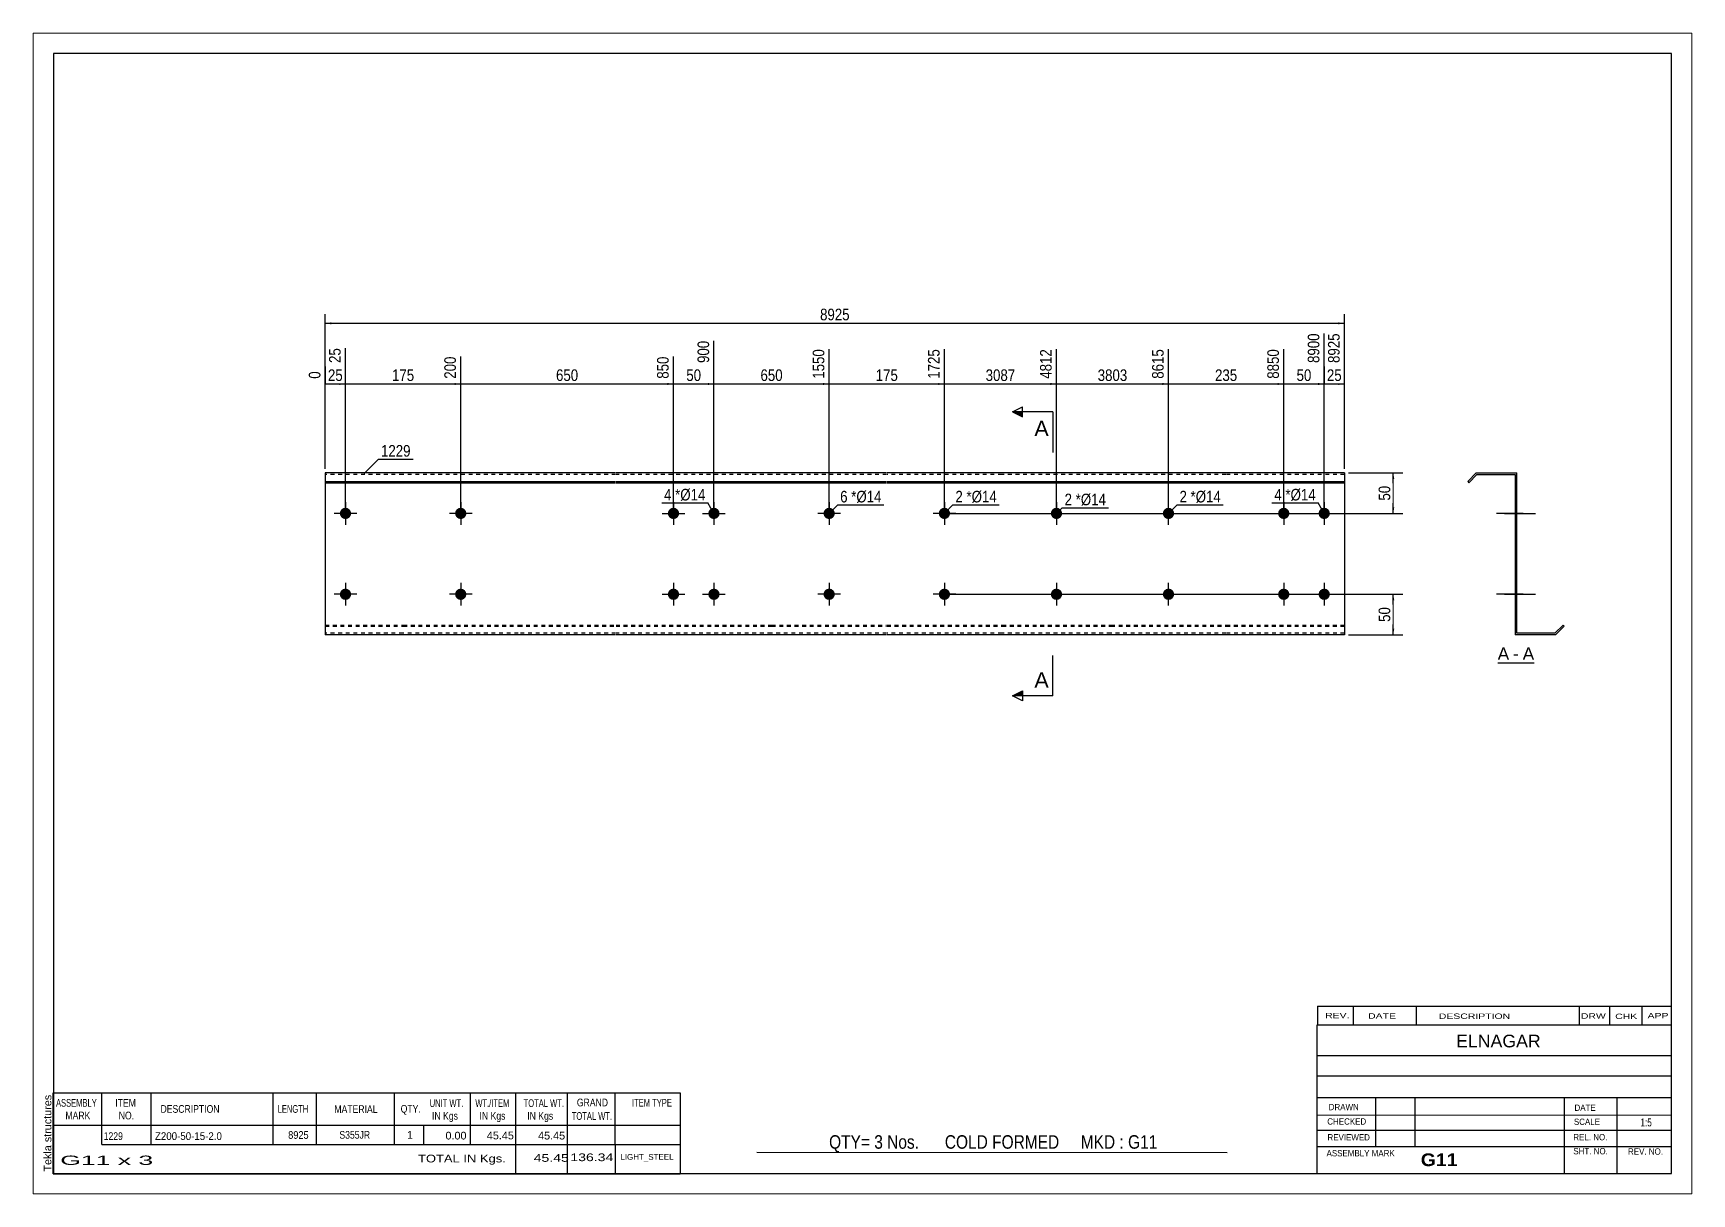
# Paper-space layout 'Layout1' of a CAD drawing. Header units: millimetres. Extents: x 0 to 410, y 0 to 287.
# The model-space entities are those that its viewports show. They can reach past a viewport. Long polylines and large blocks are cut down to what shows.
import ezdxf

# ---------------------------------------------------------------- set-up
doc = ezdxf.new("R2010")
doc.units = ezdxf.units.MM
doc.linetypes.add('DXK_LINE_DOT1', pattern=[1.8814, 0.9407, -0.9407])
doc.layers.add('Viewport layer', color=7, linetype='Continuous', plot=False)
doc.styles.add('Arial', font='ARIAL.TTF', dxfattribs={"height": 0.2})
doc.styles.add('Arial Bold', font='ARIALBD.TTF', dxfattribs={"height": 0.2})
doc.styles.add('Arial Narrow', font='ARIALN.TTF', dxfattribs={"height": 0.2})

# ---------------------------------------------------------------- blocks, each defined once
blk = doc.blocks.new('Unknown-629087804-1609')
at = {"color": 5, "linetype": 'Continuous'}
for p, q in [((332.8, 123.75), (-67.2, 123.75)), ((-67.2, 123.75), (-67.2, -153.25)), ((332.8, -153.25), (332.8, 123.75)), ((-67.2, -153.25), (332.8, -153.25))]:
    blk.add_line(p, q, dxfattribs=at)
at = {"color": 174, "linetype": 'Continuous', "style": 'Arial'}
blk.add_text('Tekla structures', height=1.9102, rotation=90, dxfattribs=at).set_placement((-67.7, -152.75))
blk = doc.blocks.new('Unknown-629087804-12 - 1231')
at = {"color": 7, "linetype": 'Continuous'}
blk.add_line((289.81, -26.95), (298.84, -26.95), dxfattribs=at)
at = {"color": 0, "linetype": 'Continuous'}
blk.add_wipeout([(292.65, -26.2), (292.65, -23), (289.81, -23), (289.81, -26.2)], dxfattribs=at)
blk.add_wipeout([(295.03, -26.2), (295.03, -23), (293.61, -23), (293.61, -26.2)], dxfattribs=at)
at = {"color": 96, "linetype": 'Continuous', "style": 'Arial'}
blk.add_text('A', height=3.06, dxfattribs=at).set_placement((289.81, -26.2))
at = {"color": 0, "linetype": 'Continuous'}
blk.add_wipeout([(298.84, -26.2), (298.84, -23), (295.99, -23), (295.99, -26.2)], dxfattribs=at)
at = {"color": 96, "linetype": 'Continuous', "style": 'Arial'}
for s, p in [('A', (295.99, -26.2)), ('-', (293.61, -26.2))]:
    blk.add_text(s, height=3.06, dxfattribs=at).set_placement(p)
blk = doc.blocks.new('Bolt-629087804-1223 - 1203')
at = {"linetype": 'Continuous'}
for points in [[(34.89, 10, -1), (32.09, 10, -1)], [(125.96, 10, -1), (123.16, 10, -1)]]:
    blk.add_hatch(color=3, dxfattribs=at).paths.add_polyline_path(points)
at = {"color": 3, "linetype": 'Continuous'}
for p, q in [((33.49, 12.8), (33.49, 7.2)), ((124.56, 12.8), (124.56, 7.2)), ((36.29, 10), (30.69, 10)), ((127.36, 10), (121.76, 10))]:
    blk.add_line(p, q, dxfattribs=at)
blk = doc.blocks.new('Part-629087804-1218 - 1203')
at = {"color": 2, "linetype": 'Continuous'}
for p, q in [((0, 20), (0, -20)), ((19.19, 20), (0, 20)), ((0, 17.88), (19.19, 17.88)), ((0, 17.6), (19.19, 17.6)), ((47.68, 20), (19.29, 20)), ((19.29, 17.88), (47.68, 17.88)), ((19.29, 17.6), (47.68, 17.6)), ((71.78, 20), (47.78, 20)), ((47.78, 17.88), (71.78, 17.88)), ((47.78, 17.6), (71.78, 17.6)), ((110.27, 20), (71.88, 20)), ((71.88, 17.88), (110.27, 17.88)), ((71.88, 17.6), (110.27, 17.6)), ((138.76, 20), (110.37, 20)), ((110.37, 17.88), (138.76, 17.88)), ((110.37, 17.6), (138.76, 17.6)), ((167.25, 20), (138.86, 20)), ((138.86, 17.88), (167.25, 17.88)), ((138.86, 17.6), (167.25, 17.6)), ((194.15, 20), (167.35, 20)), ((167.35, 17.88), (194.15, 17.88)), ((167.35, 17.6), (194.15, 17.6)), ((222.63, 20), (194.25, 20)), ((194.25, 17.88), (222.63, 17.88)), ((194.25, 17.6), (222.63, 17.6)), ((251.93, 20), (222.73, 20)), ((222.73, 17.88), (251.93, 17.88)), ((222.73, 17.6), (251.93, 17.6)), ((251.93, 20), (251.93, -20)), ((19.19, -20), (0, -20)), ((47.68, -20), (19.29, -20)), ((71.78, -20), (47.78, -20)), ((110.27, -20), (71.88, -20)), ((138.76, -20), (110.37, -20)), ((167.25, -20), (138.86, -20)), ((194.15, -20), (167.35, -20)), ((222.63, -20), (194.25, -20)), ((251.93, -20), (222.73, -20))]:
    blk.add_line(p, q, dxfattribs=at)
at = {"color": 7, "linetype": 'DXK_LINE_DOT1'}
for p, q in [((19.19, 19.6), (0, 19.6)), ((47.68, 19.6), (19.29, 19.6)), ((71.78, 19.6), (47.78, 19.6)), ((110.27, 19.6), (71.88, 19.6)), ((138.76, 19.6), (110.37, 19.6)), ((167.25, 19.6), (138.86, 19.6)), ((194.15, 19.6), (167.35, 19.6)), ((222.63, 19.6), (194.25, 19.6)), ((251.93, 19.6), (222.73, 19.6)), ((0, -17.6), (19.19, -17.6)), ((0, -17.88), (19.19, -17.88)), ((19.19, -19.6), (0, -19.6)), ((19.29, -17.6), (47.68, -17.6)), ((19.29, -17.88), (47.68, -17.88)), ((47.68, -19.6), (19.29, -19.6)), ((47.78, -17.6), (71.78, -17.6)), ((47.78, -17.88), (71.78, -17.88)), ((71.78, -19.6), (47.78, -19.6)), ((71.88, -17.6), (110.27, -17.6)), ((71.88, -17.88), (110.27, -17.88)), ((110.27, -19.6), (71.88, -19.6)), ((110.37, -17.6), (138.76, -17.6)), ((110.37, -17.88), (138.76, -17.88)), ((138.76, -19.6), (110.37, -19.6)), ((138.86, -17.6), (167.25, -17.6)), ((138.86, -17.88), (167.25, -17.88)), ((167.25, -19.6), (138.86, -19.6)), ((167.35, -17.6), (194.15, -17.6)), ((167.35, -17.88), (194.15, -17.88)), ((194.15, -19.6), (167.35, -19.6)), ((194.25, -17.6), (222.63, -17.6)), ((194.25, -17.88), (222.63, -17.88)), ((222.63, -19.6), (194.25, -19.6)), ((222.73, -17.6), (251.93, -17.6)), ((222.73, -17.88), (251.93, -17.88)), ((251.93, -19.6), (222.73, -19.6))]:
    blk.add_line(p, q, dxfattribs=at)
blk = doc.blocks.new('Bolt-629087804-1219 - 1203')
at = {"linetype": 'Continuous'}
for points in [[(6.4, 10, -1), (3.6, 10, -1)], [(6.4, -10, -1), (3.6, -10, -1)]]:
    blk.add_hatch(color=3, dxfattribs=at).paths.add_polyline_path(points)
at = {"color": 3, "linetype": 'Continuous'}
for p, q in [((5, 12.8), (5, 7.2)), ((7.8, 10), (2.2, 10)), ((5, -7.2), (5, -12.8)), ((7.8, -10), (2.2, -10))]:
    blk.add_line(p, q, dxfattribs=at)
blk = doc.blocks.new('Bolt-629087804-1220 - 1203')
at = {"linetype": 'Continuous'}
for points in [[(154.45, 10, -1), (151.65, 10, -1)], [(154.45, -10, -1), (151.65, -10, -1)]]:
    blk.add_hatch(color=3, dxfattribs=at).paths.add_polyline_path(points)
at = {"color": 3, "linetype": 'Continuous'}
for p, q in [((153.05, 12.8), (153.05, 7.2)), ((155.85, 10), (150.25, 10)), ((153.05, -7.2), (153.05, -12.8)), ((155.85, -10), (150.25, -10))]:
    blk.add_line(p, q, dxfattribs=at)
blk = doc.blocks.new('Bolt-629087804-1221 - 1203')
at = {"linetype": 'Continuous'}
for points in [[(87.48, 10, -1), (84.68, 10, -1)], [(97.48, 10, -1), (94.68, 10, -1)], [(87.48, -10, -1), (84.68, -10, -1)], [(97.48, -10, -1), (94.68, -10, -1)]]:
    blk.add_hatch(color=3, dxfattribs=at).paths.add_polyline_path(points)
at = {"color": 3, "linetype": 'Continuous'}
for p, q in [((86.08, 12.8), (86.08, 7.2)), ((96.08, 12.8), (96.08, 7.2)), ((83.28, 10), (88.88, 10)), ((93.28, 10), (98.88, 10)), ((86.08, -7.2), (86.08, -12.8)), ((96.08, -7.2), (96.08, -12.8)), ((83.28, -10), (88.88, -10)), ((93.28, -10), (98.88, -10))]:
    blk.add_line(p, q, dxfattribs=at)
blk = doc.blocks.new('Bolt-629087804-1222 - 1203')
at = {"linetype": 'Continuous'}
for points in [[(34.89, -10, -1), (32.09, -10, -1)], [(125.96, -10, -1), (123.16, -10, -1)]]:
    blk.add_hatch(color=3, dxfattribs=at).paths.add_polyline_path(points)
at = {"color": 3, "linetype": 'Continuous'}
for p, q in [((33.49, -7.2), (33.49, -12.8)), ((124.56, -7.2), (124.56, -12.8)), ((36.29, -10), (30.69, -10)), ((127.36, -10), (121.76, -10))]:
    blk.add_line(p, q, dxfattribs=at)
blk = doc.blocks.new('Bolt-629087804-1224 - 1203')
at = {"linetype": 'Continuous'}
for points in [[(182.15, 10, -1), (179.35, 10, -1)], [(182.15, -10, -1), (179.35, -10, -1)]]:
    blk.add_hatch(color=3, dxfattribs=at).paths.add_polyline_path(points)
at = {"color": 3, "linetype": 'Continuous'}
for p, q in [((180.75, 12.8), (180.75, 7.2)), ((177.95, 10), (183.55, 10)), ((180.75, -7.2), (180.75, -12.8)), ((177.95, -10), (183.55, -10))]:
    blk.add_line(p, q, dxfattribs=at)
blk = doc.blocks.new('Bolt-629087804-1225 - 1203')
at = {"linetype": 'Continuous'}
for points in [[(238.33, 10, -1), (235.53, 10, -1)], [(248.33, 10, -1), (245.53, 10, -1)], [(238.33, -10, -1), (235.53, -10, -1)], [(248.33, -10, -1), (245.53, -10, -1)]]:
    blk.add_hatch(color=3, dxfattribs=at).paths.add_polyline_path(points)
at = {"color": 3, "linetype": 'Continuous'}
for p, q in [((236.93, 12.8), (236.93, 7.2)), ((246.93, 12.8), (246.93, 7.2)), ((234.13, 10), (239.73, 10)), ((244.13, 10), (249.73, 10)), ((236.93, -7.2), (236.93, -12.8)), ((246.93, -7.2), (246.93, -12.8)), ((234.13, -10), (239.73, -10)), ((244.13, -10), (249.73, -10))]:
    blk.add_line(p, q, dxfattribs=at)
blk = doc.blocks.new('Bolt-629087804-1226 - 1203')
at = {"linetype": 'Continuous'}
for points in [[(207.04, 10, -1), (209.84, 10, -1)], [(207.04, -10, -1), (209.84, -10, -1)]]:
    blk.add_hatch(color=3, dxfattribs=at).paths.add_polyline_path(points)
at = {"color": 3, "linetype": 'Continuous'}
for p, q in [((208.44, 7.2), (208.44, 12.8)), ((205.64, 10), (211.24, 10)), ((208.44, -12.8), (208.44, -7.2)), ((205.64, -10), (211.24, -10))]:
    blk.add_line(p, q, dxfattribs=at)
blk = doc.blocks.new('Part-629087804-1233 - 1231')
at = {"color": 2, "linetype": 'Continuous'}
for p, q in [((284.52, 20), (282.4, 17.88)), ((282.4, 17.88), (282.68, 17.6)), ((282.68, 17.6), (284.69, 19.6)), ((284.52, 20), (294.52, 20)), ((284.69, 19.6), (294.12, 19.6)), ((294.12, 19.6), (294.12, -20)), ((294.52, -19.6), (294.52, 20)), ((304.12, -20), (294.12, -20)), ((303.96, -19.6), (294.52, -19.6)), ((305.96, -17.6), (303.96, -19.6)), ((304.12, -20), (306.24, -17.88)), ((306.24, -17.88), (305.96, -17.6))]:
    blk.add_line(p, q, dxfattribs=at)
blk = doc.blocks.new('Bolt-629087804-1234 - 1231')
at = {"linetype": 'Continuous'}
for points in [[(294.52, 8.6), (294.52, 11.4), (294.12, 11.4), (294.12, 8.6)], [(294.52, -11.4), (294.52, -8.6), (294.12, -8.6), (294.12, -11.4)]]:
    blk.add_hatch(color=3, dxfattribs=at).paths.add_polyline_path(points)
at = {"color": 3, "linetype": 'Continuous'}
for p, q in [((296.12, 10), (289.52, 10)), ((294.52, 11.4), (294.12, 11.4)), ((294.52, 8.6), (294.12, 8.6)), ((296.12, -10), (289.52, -10)), ((294.52, -8.6), (294.12, -8.6)), ((294.52, -11.4), (294.12, -11.4))]:
    blk.add_line(p, q, dxfattribs=at)
blk = doc.blocks.new('Bolt-629087804-1235 - 1231')
at = {"linetype": 'Continuous'}
for points in [[(294.52, 8.6), (294.52, 11.4), (294.12, 11.4), (294.12, 8.6)], [(294.52, -11.4), (294.52, -8.6), (294.12, -8.6), (294.12, -11.4)]]:
    blk.add_hatch(color=3, dxfattribs=at).paths.add_polyline_path(points)
at = {"color": 3, "linetype": 'Continuous'}
for p, q in [((296.12, 10), (289.52, 10)), ((294.52, 11.4), (294.12, 11.4)), ((294.52, 8.6), (294.12, 8.6)), ((296.12, -10), (289.52, -10)), ((294.52, -8.6), (294.12, -8.6)), ((294.52, -11.4), (294.12, -11.4))]:
    blk.add_line(p, q, dxfattribs=at)
blk = doc.blocks.new('Bolt-629087804-1236 - 1231')
at = {"linetype": 'Continuous'}
for points in [[(294.52, 8.6), (294.52, 11.4), (294.12, 11.4), (294.12, 8.6)], [(294.52, 8.6), (294.52, 11.4), (294.12, 11.4), (294.12, 8.6)], [(294.52, -11.4), (294.52, -8.6), (294.12, -8.6), (294.12, -11.4)], [(294.52, -11.4), (294.52, -8.6), (294.12, -8.6), (294.12, -11.4)]]:
    blk.add_hatch(color=3, dxfattribs=at).paths.add_polyline_path(points)
at = {"color": 3, "linetype": 'Continuous'}
for p, q in [((291.52, 10), (299.12, 10)), ((291.52, 10), (299.12, 10)), ((294.12, 11.4), (294.52, 11.4)), ((294.12, 11.4), (294.52, 11.4)), ((294.12, 8.6), (294.52, 8.6)), ((294.12, 8.6), (294.52, 8.6)), ((291.52, -10), (299.12, -10)), ((291.52, -10), (299.12, -10)), ((294.12, -8.6), (294.52, -8.6)), ((294.12, -8.6), (294.52, -8.6)), ((294.12, -11.4), (294.52, -11.4)), ((294.12, -11.4), (294.52, -11.4))]:
    blk.add_line(p, q, dxfattribs=at)
blk = doc.blocks.new('Bolt-629087804-1237 - 1231')
at = {"linetype": 'Continuous'}
blk.add_hatch(color=3, dxfattribs=at).paths.add_polyline_path([(294.52, -11.4), (294.52, -8.6), (294.12, -8.6), (294.12, -11.4)])
blk.add_hatch(color=3, dxfattribs=at).paths.add_polyline_path([(294.52, -11.4), (294.52, -8.6), (294.12, -8.6), (294.12, -11.4)])
at = {"color": 3, "linetype": 'Continuous'}
for p, q in [((296.12, -10), (289.52, -10)), ((296.12, -10), (289.52, -10)), ((294.52, -8.6), (294.12, -8.6)), ((294.52, -8.6), (294.12, -8.6)), ((294.52, -11.4), (294.12, -11.4)), ((294.52, -11.4), (294.12, -11.4))]:
    blk.add_line(p, q, dxfattribs=at)
blk = doc.blocks.new('Bolt-629087804-1238 - 1231')
at = {"linetype": 'Continuous'}
blk.add_hatch(color=3, dxfattribs=at).paths.add_polyline_path([(294.52, 8.6), (294.52, 11.4), (294.12, 11.4), (294.12, 8.6)])
blk.add_hatch(color=3, dxfattribs=at).paths.add_polyline_path([(294.52, 8.6), (294.52, 11.4), (294.12, 11.4), (294.12, 8.6)])
at = {"color": 3, "linetype": 'Continuous'}
for p, q in [((296.12, 10), (289.52, 10)), ((296.12, 10), (289.52, 10)), ((294.52, 11.4), (294.12, 11.4)), ((294.52, 11.4), (294.12, 11.4)), ((294.52, 8.6), (294.12, 8.6)), ((294.52, 8.6), (294.12, 8.6))]:
    blk.add_line(p, q, dxfattribs=at)
blk = doc.blocks.new('Bolt-629087804-1239 - 1231')
at = {"linetype": 'Continuous'}
for points in [[(294.52, 8.6), (294.52, 11.4), (294.12, 11.4), (294.12, 8.6)], [(294.52, -11.4), (294.52, -8.6), (294.12, -8.6), (294.12, -11.4)]]:
    blk.add_hatch(color=3, dxfattribs=at).paths.add_polyline_path(points)
at = {"color": 3, "linetype": 'Continuous'}
for p, q in [((294.12, 11.4), (294.52, 11.4)), ((294.12, 10), (298.52, 10)), ((294.12, 8.6), (294.52, 8.6)), ((294.12, -8.6), (294.52, -8.6)), ((294.12, -10), (298.52, -10)), ((294.12, -11.4), (294.52, -11.4))]:
    blk.add_line(p, q, dxfattribs=at)
blk = doc.blocks.new('Bolt-629087804-1240 - 1231')
at = {"linetype": 'Continuous'}
for points in [[(294.52, 8.6), (294.52, 11.4), (294.12, 11.4), (294.12, 8.6)], [(294.52, 8.6), (294.52, 11.4), (294.12, 11.4), (294.12, 8.6)], [(294.52, -11.4), (294.52, -8.6), (294.12, -8.6), (294.12, -11.4)], [(294.52, -11.4), (294.52, -8.6), (294.12, -8.6), (294.12, -11.4)]]:
    blk.add_hatch(color=3, dxfattribs=at).paths.add_polyline_path(points)
at = {"color": 3, "linetype": 'Continuous'}
for p, q in [((291.52, 10), (299.12, 10)), ((291.52, 10), (299.12, 10)), ((294.12, 11.4), (294.52, 11.4)), ((294.12, 11.4), (294.52, 11.4)), ((294.12, 8.6), (294.52, 8.6)), ((294.12, 8.6), (294.52, 8.6)), ((291.52, -10), (299.12, -10)), ((291.52, -10), (299.12, -10)), ((294.12, -8.6), (294.52, -8.6)), ((294.12, -8.6), (294.52, -8.6)), ((294.12, -11.4), (294.52, -11.4)), ((294.12, -11.4), (294.52, -11.4))]:
    blk.add_line(p, q, dxfattribs=at)
blk = doc.blocks.new('Bolt-629087804-1241 - 1231')
at = {"linetype": 'Continuous'}
for points in [[(294.12, 11.4), (294.12, 8.6), (294.52, 8.6), (294.52, 11.4)], [(294.12, -8.6), (294.12, -11.4), (294.52, -11.4), (294.52, -8.6)]]:
    blk.add_hatch(color=3, dxfattribs=at).paths.add_polyline_path(points)
at = {"color": 3, "linetype": 'Continuous'}
for p, q in [((296.12, 10), (289.52, 10)), ((294.52, 11.4), (294.12, 11.4)), ((294.52, 8.6), (294.12, 8.6)), ((296.12, -10), (289.52, -10)), ((294.52, -8.6), (294.12, -8.6)), ((294.52, -11.4), (294.12, -11.4))]:
    blk.add_line(p, q, dxfattribs=at)
blk = doc.blocks.new('StraightDimension-629087804-1303 - 1203')
at = {"linetype": 'Continuous'}
for points in [[(263.75, 18.5), (264, 20), (264.25, 18.5)], [(264.25, 11.5), (264, 10), (263.75, 11.5)]]:
    blk.add_hatch(color=7, dxfattribs=at).paths.add_polyline_path(points)
at = {"color": 7, "linetype": 'Continuous'}
for p, q in [((252.93, 20), (266.4, 20)), ((264, 10), (264, 20)), ((154.05, 10), (266.4, 10))]:
    blk.add_line(p, q, dxfattribs=at)
at = {"color": 0}
blk.add_wipeout([(263.85, 17.43), (259.65, 17.43), (259.65, 12.57), (263.85, 12.57)], dxfattribs=at)
at = {"color": 3, "style": 'Arial Narrow'}
blk.add_text('50', height=2.863, rotation=90.0002, dxfattribs=at).set_placement((263.25, 13.17))
blk = doc.blocks.new('StraightDimension-629087804-1259 - 1203')
at = {"linetype": 'Continuous'}
blk.add_hatch(color=7, dxfattribs=at).paths.add_polyline_path([(151.55, 42.25), (153.05, 42), (151.55, 41.75)])
at = {"color": 7, "linetype": 'Continuous'}
for p, q in [((124.56, 11), (124.56, 50.61)), ((153.05, 11), (153.05, 50.61)), ((124.56, 42), (153.05, 42))]:
    blk.add_line(p, q, dxfattribs=at)
at = {"color": 0, "linetype": 'Continuous'}
blk.add_wipeout([(152.45, 51.21), (148.25, 51.21), (148.25, 42.7), (152.45, 42.7)], dxfattribs=at)
at = {"color": 0}
blk.add_wipeout([(142.15, 42.15), (142.15, 46.35), (135.47, 46.35), (135.47, 42.15)], dxfattribs=at)
at = {"color": 3, "linetype": 'Continuous', "style": 'Arial Narrow'}
blk.add_text('1725', height=2.863, rotation=90.0002, dxfattribs=at).set_placement((151.85, 43.3))
at = {"color": 3, "style": 'Arial Narrow'}
blk.add_text('175', height=2.863, dxfattribs=at).set_placement((136.07, 42.75))
blk = doc.blocks.new('StraightDimension-629087804-1264 - 1203')
at = {"linetype": 'Continuous'}
blk.add_hatch(color=7, dxfattribs=at).paths.add_polyline_path([(3.5, 42.25), (5, 42), (3.5, 41.75)])
at = {"color": 7, "linetype": 'Continuous'}
for p, q in [((5, 11), (5, 50.86)), ((0, 21), (0, 45.13)), ((0, 42), (5, 42))]:
    blk.add_line(p, q, dxfattribs=at)
at = {"color": 0}
blk.add_wipeout([(4.93, 42.15), (4.93, 46.35), (0.07, 46.35), (0.07, 42.15)], dxfattribs=at)
at = {"color": 0, "linetype": 'Continuous'}
blk.add_wipeout([(4.4, 51.46), (0.2, 51.46), (0.2, 46.6), (4.4, 46.6)], dxfattribs=at)
blk.add_wipeout([(-0.6, 45.73), (-4.8, 45.73), (-4.8, 42.7), (-0.6, 42.7)], dxfattribs=at)
at = {"color": 3, "linetype": 'Continuous', "style": 'Arial Narrow'}
for s, height, p in [('25', 2.863, (3.8, 47.2)), ('0', 2.86, (-1.2, 43.3))]:
    blk.add_text(s, height=height, rotation=90.0002, dxfattribs=at).set_placement(p)
at = {"color": 3, "style": 'Arial Narrow'}
blk.add_text('25', height=2.863, dxfattribs=at).set_placement((0.67, 42.75))
blk = doc.blocks.new('StraightDimension-629087804-1254 - 1203')
at = {"linetype": 'Continuous'}
blk.add_hatch(color=7, dxfattribs=at).paths.add_polyline_path([(250.43, 42.25), (251.93, 42), (250.43, 41.75)])
at = {"color": 7, "linetype": 'Continuous'}
for p, q in [((246.93, 11), (246.93, 54.51)), ((251.93, 21), (251.93, 54.51)), ((246.93, 42), (251.93, 42))]:
    blk.add_line(p, q, dxfattribs=at)
at = {"color": 0}
blk.add_wipeout([(251.86, 42.15), (251.86, 46.35), (247, 46.35), (247, 42.15)], dxfattribs=at)
at = {"color": 0, "linetype": 'Continuous'}
blk.add_wipeout([(251.33, 55.11), (247.13, 55.11), (247.13, 46.6), (251.33, 46.6)], dxfattribs=at)
at = {"color": 3, "linetype": 'Continuous', "style": 'Arial Narrow'}
blk.add_text('8925', height=2.863, rotation=90.0002, dxfattribs=at).set_placement((250.73, 47.2))
at = {"color": 3, "style": 'Arial Narrow'}
blk.add_text('25', height=2.863, dxfattribs=at).set_placement((247.6, 42.75))
blk = doc.blocks.new('StraightDimension-629087804-1255 - 1203')
at = {"linetype": 'Continuous'}
blk.add_hatch(color=7, dxfattribs=at).paths.add_polyline_path([(245.43, 42.25), (246.93, 42), (245.43, 41.75)])
at = {"color": 7, "linetype": 'Continuous'}
for p, q in [((246.93, 11), (246.93, 54.51)), ((236.93, 11), (236.93, 50.61)), ((236.93, 42), (246.93, 42))]:
    blk.add_line(p, q, dxfattribs=at)
at = {"color": 0}
blk.add_wipeout([(244.36, 42.15), (244.36, 46.35), (239.5, 46.35), (239.5, 42.15)], dxfattribs=at)
at = {"color": 0, "linetype": 'Continuous'}
blk.add_wipeout([(246.33, 55.11), (242.13, 55.11), (242.13, 46.6), (246.33, 46.6)], dxfattribs=at)
at = {"color": 3, "linetype": 'Continuous', "style": 'Arial Narrow'}
blk.add_text('8900', height=2.863, rotation=90.0002, dxfattribs=at).set_placement((245.73, 47.2))
at = {"color": 3, "style": 'Arial Narrow'}
blk.add_text('50', height=2.863, dxfattribs=at).set_placement((240.1, 42.75))
blk = doc.blocks.new('StraightDimension-629087804-1256 - 1203')
at = {"linetype": 'Continuous'}
blk.add_hatch(color=7, dxfattribs=at).paths.add_polyline_path([(235.43, 42.25), (236.93, 42), (235.43, 41.75)])
at = {"color": 7, "linetype": 'Continuous'}
for p, q in [((208.44, 11), (208.44, 50.61)), ((236.93, 11), (236.93, 50.61)), ((208.44, 42), (236.93, 42))]:
    blk.add_line(p, q, dxfattribs=at)
at = {"color": 0, "linetype": 'Continuous'}
blk.add_wipeout([(236.33, 51.21), (232.13, 51.21), (232.13, 42.7), (236.33, 42.7)], dxfattribs=at)
at = {"color": 0}
blk.add_wipeout([(226.03, 42.15), (226.03, 46.35), (219.34, 46.35), (219.34, 42.15)], dxfattribs=at)
at = {"color": 3, "linetype": 'Continuous', "style": 'Arial Narrow'}
blk.add_text('8850', height=2.863, rotation=90.0002, dxfattribs=at).set_placement((235.73, 43.3))
at = {"color": 3, "style": 'Arial Narrow'}
blk.add_text('235', height=2.863, dxfattribs=at).set_placement((219.94, 42.75))
blk = doc.blocks.new('StraightDimension-629087804-1257 - 1203')
at = {"linetype": 'Continuous'}
blk.add_hatch(color=7, dxfattribs=at).paths.add_polyline_path([(206.94, 42.25), (208.44, 42), (206.94, 41.75)])
at = {"color": 7, "linetype": 'Continuous'}
for p, q in [((180.75, 11), (180.75, 50.61)), ((208.44, 11), (208.44, 50.61)), ((180.75, 42), (208.44, 42))]:
    blk.add_line(p, q, dxfattribs=at)
at = {"color": 0, "linetype": 'Continuous'}
blk.add_wipeout([(207.84, 51.21), (203.64, 51.21), (203.64, 42.7), (207.84, 42.7)], dxfattribs=at)
at = {"color": 0}
blk.add_wipeout([(198.85, 42.15), (198.85, 46.35), (190.34, 46.35), (190.34, 42.15)], dxfattribs=at)
at = {"color": 3, "linetype": 'Continuous', "style": 'Arial Narrow'}
blk.add_text('8615', height=2.863, rotation=90.0002, dxfattribs=at).set_placement((207.24, 43.3))
at = {"color": 3, "style": 'Arial Narrow'}
blk.add_text('3803', height=2.863, dxfattribs=at).set_placement((190.94, 42.75))
blk = doc.blocks.new('StraightDimension-629087804-1258 - 1203')
at = {"linetype": 'Continuous'}
blk.add_hatch(color=7, dxfattribs=at).paths.add_polyline_path([(179.25, 42.25), (180.75, 42), (179.25, 41.75)])
at = {"color": 7, "linetype": 'Continuous'}
for p, q in [((153.05, 11), (153.05, 50.61)), ((180.75, 11), (180.75, 50.61)), ((153.05, 42), (180.75, 42))]:
    blk.add_line(p, q, dxfattribs=at)
at = {"color": 0, "linetype": 'Continuous'}
blk.add_wipeout([(180.15, 51.21), (175.95, 51.21), (175.95, 42.7), (180.15, 42.7)], dxfattribs=at)
at = {"color": 0}
blk.add_wipeout([(171.15, 42.15), (171.15, 46.35), (162.64, 46.35), (162.64, 42.15)], dxfattribs=at)
at = {"color": 3, "linetype": 'Continuous', "style": 'Arial Narrow'}
blk.add_text('4812', height=2.863, rotation=90.0002, dxfattribs=at).set_placement((179.55, 43.3))
at = {"color": 3, "style": 'Arial Narrow'}
blk.add_text('3087', height=2.863, dxfattribs=at).set_placement((163.24, 42.75))
blk = doc.blocks.new('StraightDimension-629087804-1260 - 1203')
at = {"linetype": 'Continuous'}
blk.add_hatch(color=7, dxfattribs=at).paths.add_polyline_path([(123.06, 42.25), (124.56, 42), (123.06, 41.75)])
at = {"color": 7, "linetype": 'Continuous'}
for p, q in [((96.08, 11), (96.08, 52.68)), ((124.56, 11), (124.56, 50.61)), ((96.08, 42), (124.56, 42))]:
    blk.add_line(p, q, dxfattribs=at)
at = {"color": 0, "linetype": 'Continuous'}
blk.add_wipeout([(123.96, 51.21), (119.76, 51.21), (119.76, 42.7), (123.96, 42.7)], dxfattribs=at)
at = {"color": 0}
blk.add_wipeout([(113.66, 42.15), (113.66, 46.35), (106.98, 46.35), (106.98, 42.15)], dxfattribs=at)
at = {"color": 3, "linetype": 'Continuous', "style": 'Arial Narrow'}
blk.add_text('1550', height=2.863, rotation=90.0002, dxfattribs=at).set_placement((123.36, 43.3))
at = {"color": 3, "style": 'Arial Narrow'}
blk.add_text('650', height=2.863, dxfattribs=at).set_placement((107.58, 42.75))
blk = doc.blocks.new('StraightDimension-629087804-1261 - 1203')
at = {"linetype": 'Continuous'}
blk.add_hatch(color=7, dxfattribs=at).paths.add_polyline_path([(94.58, 42.25), (96.08, 42), (94.58, 41.75)])
at = {"color": 7, "linetype": 'Continuous'}
for p, q in [((96.08, 11), (96.08, 52.68)), ((86.08, 11), (86.08, 48.78)), ((86.08, 42), (96.08, 42))]:
    blk.add_line(p, q, dxfattribs=at)
at = {"color": 0}
blk.add_wipeout([(93.5, 42.15), (93.5, 46.35), (88.65, 46.35), (88.65, 42.15)], dxfattribs=at)
at = {"color": 0, "linetype": 'Continuous'}
blk.add_wipeout([(95.48, 53.28), (91.28, 53.28), (91.28, 46.6), (95.48, 46.6)], dxfattribs=at)
at = {"color": 3, "linetype": 'Continuous', "style": 'Arial Narrow'}
blk.add_text('900', height=2.863, rotation=90.0002, dxfattribs=at).set_placement((94.88, 47.2))
at = {"color": 3, "style": 'Arial Narrow'}
blk.add_text('50', height=2.863, dxfattribs=at).set_placement((89.25, 42.75))
blk = doc.blocks.new('StraightDimension-629087804-1262 - 1203')
at = {"linetype": 'Continuous'}
blk.add_hatch(color=7, dxfattribs=at).paths.add_polyline_path([(84.58, 42.25), (86.08, 42), (84.58, 41.75)])
at = {"color": 7, "linetype": 'Continuous'}
for p, q in [((33.49, 11), (33.49, 48.78)), ((86.08, 11), (86.08, 48.78)), ((33.49, 42), (86.08, 42))]:
    blk.add_line(p, q, dxfattribs=at)
at = {"color": 0, "linetype": 'Continuous'}
blk.add_wipeout([(85.48, 49.38), (81.28, 49.38), (81.28, 42.7), (85.48, 42.7)], dxfattribs=at)
at = {"color": 0}
blk.add_wipeout([(63.12, 42.15), (63.12, 46.35), (56.44, 46.35), (56.44, 42.15)], dxfattribs=at)
at = {"color": 3, "style": 'Arial Narrow'}
blk.add_text('650', height=2.863, dxfattribs=at).set_placement((57.04, 42.75))
at = {"color": 3, "linetype": 'Continuous', "style": 'Arial Narrow'}
blk.add_text('850', height=2.863, rotation=90.0002, dxfattribs=at).set_placement((84.88, 43.3))
blk = doc.blocks.new('StraightDimension-629087804-1312 - 1203')
at = {"linetype": 'Continuous'}
for points in [[(263.75, -11.5), (264, -10), (264.25, -11.5)], [(264.25, -18.5), (264, -20), (263.75, -18.5)]]:
    blk.add_hatch(color=7, dxfattribs=at).paths.add_polyline_path(points)
at = {"color": 7, "linetype": 'Continuous'}
for p, q in [((154.05, -10), (266.4, -10)), ((264, -20), (264, -10)), ((252.93, -20), (266.4, -20))]:
    blk.add_line(p, q, dxfattribs=at)
at = {"color": 0}
blk.add_wipeout([(263.85, -12.57), (259.65, -12.57), (259.65, -17.43), (263.85, -17.43)], dxfattribs=at)
at = {"color": 3, "style": 'Arial Narrow'}
blk.add_text('50', height=2.863, rotation=90.0002, dxfattribs=at).set_placement((263.25, -16.83))
blk = doc.blocks.new('StraightDimension-629087804-1263 - 1203')
at = {"linetype": 'Continuous'}
blk.add_hatch(color=7, dxfattribs=at).paths.add_polyline_path([(31.99, 42.25), (33.49, 42), (31.99, 41.75)])
at = {"color": 7, "linetype": 'Continuous'}
for p, q in [((5, 11), (5, 50.86)), ((33.49, 11), (33.49, 48.78)), ((5, 42), (33.49, 42))]:
    blk.add_line(p, q, dxfattribs=at)
at = {"color": 0, "linetype": 'Continuous'}
blk.add_wipeout([(32.89, 49.38), (28.69, 49.38), (28.69, 42.7), (32.89, 42.7)], dxfattribs=at)
at = {"color": 0}
blk.add_wipeout([(22.59, 42.15), (22.59, 46.35), (15.9, 46.35), (15.9, 42.15)], dxfattribs=at)
at = {"color": 3, "style": 'Arial Narrow'}
blk.add_text('175', height=2.863, dxfattribs=at).set_placement((16.5, 42.75))
at = {"color": 3, "linetype": 'Continuous', "style": 'Arial Narrow'}
blk.add_text('200', height=2.863, rotation=90.0002, dxfattribs=at).set_placement((32.29, 43.3))
blk = doc.blocks.new('StraightDimension-629087804-1321 - 1203')
at = {"linetype": 'Continuous'}
for points in [[(1.5, 56.75), (0, 57), (1.5, 57.25)], [(250.43, 57.25), (251.93, 57), (250.43, 56.75)]]:
    blk.add_hatch(color=7, dxfattribs=at).paths.add_polyline_path(points)
at = {"color": 7, "linetype": 'Continuous'}
for p, q in [((0, 21), (0, 59.25)), ((251.93, 21), (251.93, 59.25)), ((0, 57), (251.93, 57))]:
    blk.add_line(p, q, dxfattribs=at)
at = {"color": 0}
blk.add_wipeout([(130.22, 57.15), (130.22, 61.35), (121.71, 61.35), (121.71, 57.15)], dxfattribs=at)
at = {"color": 3, "style": 'Arial Narrow'}
blk.add_text('8925', height=2.863, dxfattribs=at).set_placement((122.31, 57.75))
blk = doc.blocks.new('CBS_BOM-629087804-1635')
at = {"color": 7, "linetype": 'Continuous'}
for p, q in [((-67.23, -141.28), (-67.23, -133.28)), ((-67.23, -133.28), (87.69, -133.28)), ((-55.23, -141.28), (-55.23, -133.28)), ((-43.04, -141.28), (-43.04, -133.28)), ((-12.88, -141.28), (-12.88, -133.28)), ((-2.2, -141.28), (-2.2, -133.28)), ((17.12, -141.28), (17.12, -133.28)), ((35.92, -141.28), (35.92, -133.28)), ((47.13, -141.28), (47.13, -133.28)), ((59.92, -141.28), (59.92, -133.28)), ((71.67, -141.28), (71.67, -133.28)), ((87.69, -133.29), (87.69, -141.27)), ((-67.23, -141.28), (87.69, -141.28)), ((-67.23, -146.08), (-67.23, -141.28)), ((-55.23, -146.08), (-55.23, -141.28)), ((-43.04, -146.08), (-43.04, -141.28)), ((-12.88, -146.08), (-12.88, -141.28)), ((-2.2, -146.08), (-2.2, -141.28)), ((17.12, -146.08), (17.12, -141.28)), ((24.38, -146.08), (24.38, -141.28)), ((35.92, -146.08), (35.92, -141.28)), ((47.13, -146.08), (47.13, -141.28)), ((59.92, -146.08), (59.92, -141.28)), ((71.69, -146.08), (71.69, -141.28)), ((87.69, -141.28), (87.69, -146.08)), ((-67.23, -153.28), (-67.23, -146.1)), ((-55.23, -146.08), (87.69, -146.08)), ((47.13, -153.28), (47.13, -146.1)), ((59.92, -153.28), (59.92, -146.1)), ((71.73, -153.28), (71.73, -146.1)), ((87.69, -146.08), (87.69, -153.28)), ((-67.23, -153.28), (87.69, -153.28))]:
    blk.add_line(p, q, dxfattribs=at)
at = {"color": 3, "linetype": 'Continuous', "style": 'Arial'}
for s, height, width, p in [('ASSEMBLY', 1.91, 0.7, (-66.55, -136.71)), ('ITEM', 1.91, 0.8, (-51.9, -136.71)), ('UNIT WT.', 1.91, 0.7, (25.81, -136.78)), ('WT./ITEM', 1.91, 0.7, (37.1, -136.78)), ('TOTAL WT.', 1.91, 0.7, (49.04, -136.78)), ('GRAND', 1.91, 0.8, (62.19, -136.62)), ('ITEM TYPE', 1.91, 0.7, (75.83, -136.7)), ('MARK', 1.91, 0.8, (-64.23, -139.84)), ('NO.', 1.91, 0.8, (-51.05, -139.84)), ('DESCRIPTION', 1.9102, 0.8, (-40.72, -138.21)), ('LENGTH', 1.91, 0.7, (-11.77, -138.21)), ('MATERIAL', 1.91, 0.8, (2.25, -138.26)), ('QTY.', 1.91, 0.8, (18.64, -138.18)), ('IN Kgs', 1.91, 0.8, (26.39, -139.92)), ('IN Kgs', 1.91, 0.8, (38.14, -139.92)), ('IN Kgs', 1.91, 0.8, (49.93, -139.92)), ('TOTAL WT.', 1.91, 0.7, (60.93, -139.96))]:
    blk.add_text(s, height=height, dxfattribs=dict(at, width=width)).set_placement(p)
at = {"color": 7, "linetype": 'Continuous', "style": 'Arial'}
for s, height, width, p in [('1229', 1.91, 0.8, (-54.77, -144.93)), ('Z200-50-15-2.0', 1.9102, 0.9, (-42.1, -144.93)), ('8925', 1.91, 0.85, (-9.16, -144.65)), ('S355JR', 1.91, 0.8, (3.49, -144.62))]:
    blk.add_text(s, height=height, dxfattribs=dict(at, width=width)).set_placement(p)
for s, p in [('1', (20.21, -144.62)), ('0.00', (29.72, -144.81)), ('45.45', (39.94, -144.78)), ('45.45', (52.61, -144.81))]:
    blk.add_text(s, height=1.91, dxfattribs=at).set_placement(p)
at = {"color": 6, "linetype": 'Continuous', "style": 'Arial'}
for s, height, width, p in [('G11 x 3', 2.292, 2.05, (-65.51, -151.09)), ('TOTAL IN Kgs.', 1.9102, 1.2, (22.93, -150.48)), ('45.45', 1.91, 1.3, (51.52, -150.33)), ('136.34', 1.91, 1.3, (60.59, -150.17))]:
    blk.add_text(s, height=height, dxfattribs=dict(at, width=width)).set_placement(p)
blk.add_text('LIGHT_STEEL', height=1.4135, dxfattribs=at).set_placement((72.94, -149.83))
blk = doc.blocks.new('CBS_CALLOFF-629087804-1636')
at = {"color": 7, "linetype": 'Continuous'}
blk.add_line((106.68, -147.98), (222.91, -148), dxfattribs=at)
at = {"color": 3, "linetype": 'Continuous', "style": 'Arial Narrow'}
blk.add_text('QTY= 3 Nos.      COLD FORMED     MKD : G11', height=3.3405, dxfattribs=at).set_placement((124.54, -147.09))
blk = doc.blocks.new('CBS_NAME_BLOG-629087804-1637')
at = {"color": 7, "linetype": 'Continuous'}
for p, q in [((245.21, -116.5), (332.73, -116.5)), ((245.21, -153.21), (245.21, -116.5)), ((245.21, -124.04), (332.73, -124.04)), ((245.28, -129.09), (332.8, -129.09)), ((245.21, -134.46), (332.73, -134.46)), ((259.73, -146.57), (259.73, -134.47)), ((269.42, -146.54), (269.42, -134.47)), ((306.33, -153.21), (306.33, -134.48)), ((319.38, -153.21), (319.38, -134.47)), ((245.22, -138.76), (332.8, -138.74)), ((245.21, -142.51), (332.73, -142.51)), ((245.21, -146.55), (332.73, -146.55)), ((245.21, -153.25), (332.8, -153.25))]:
    blk.add_line(p, q, dxfattribs=at)
at = {"color": 3, "linetype": 'Continuous', "style": 'Arial'}
blk.add_text('ELNAGAR', height=3.133, dxfattribs=at).set_placement((279.53, -122.03))
at = {"color": 3, "linetype": 'Continuous'}
for s, height, style, width, p in [('DRAWN', 1.566, 'Arial', 0.9, (248.04, -137.57)), ('DATE', 1.566, 'Arial', 0.9, (308.8, -137.73)), ('CHECKED', 1.566, 'Arial', 0.9, (247.69, -141.14)), ('REVIEWED', 1.566, 'Arial', 0.9, (247.73, -145.06)), ('REL. NO.', 1.566, 'Arial', 0.9, (308.51, -145.01)), ('SCALE', 1.566, 'Arial', 0.9, (308.65, -141.21)), ('1:5', 1.957, 'Arial Narrow', 0.9, (325.1, -141.57)), ('ASSEMBLY MARK', 1.5663, 'Arial', 0.9, (247.51, -148.99)), ('SHT. NO.', 1.566, 'Arial', 0.9, (308.51, -148.48)), ('REV. NO.', 1.566, 'Arial', 0.9, (322.03, -148.57)), ('G11', 3.131, 'Arial Bold', 1.1, (270.79, -151.39))]:
    blk.add_text(s, height=height, dxfattribs=dict(at, style=style, width=width)).set_placement(p)
blk = doc.blocks.new('CBS_REVISION-629087804-1638')
at = {"color": 7, "linetype": 'Continuous'}
for p, q in [((245.29, -111.87), (332.79, -111.87)), ((245.29, -111.87), (245.29, -116.5)), ((254.09, -111.87), (254.09, -116.5)), ((269.68, -111.87), (269.68, -116.44)), ((309.94, -111.87), (309.94, -116.5)), ((317.48, -111.87), (317.48, -116.5)), ((325.43, -111.87), (325.43, -116.5)), ((245.29, -116.5), (332.79, -116.5))]:
    blk.add_line(p, q, dxfattribs=at)
at = {"color": 7, "style": 'Arial Narrow', "width": 1.7}
for s, height, p in [('REV.', 1.326, (247.15, -114.82)), ('DATE', 1.326, (257.78, -114.94)), ('DESCRIPTION', 1.3257, (275.26, -114.99)), ('DRW', 1.326, (310.37, -114.93)), ('CHK', 1.326, (318.86, -115.02)), ('APP', 1.326, (326.86, -114.87))]:
    blk.add_text(s, height=height, dxfattribs=at).set_placement(p)
blk = doc.blocks.new('MarkSet-629087804-1336 - 1203')
at = {"color": 0}
blk.add_wipeout([(129.11, 12.72), (129.11, 15.72), (127.28, 15.72), (127.28, 12.72)], dxfattribs=at)
blk.add_wipeout([(129.11, 12.72), (129.11, 15.72), (127.28, 15.72), (127.28, 12.72)], dxfattribs=at)
at = {"color": 7, "linetype": 'Continuous'}
blk.add_line((124.56, 10), (126.68, 12.12), dxfattribs=at)
at = {"color": 0}
blk.add_wipeout([(131.29, 12.72), (131.29, 15.72), (130.01, 15.72), (130.01, 12.72)], dxfattribs=at)
blk.add_wipeout([(131.29, 12.72), (131.29, 15.72), (130.01, 15.72), (130.01, 12.72)], dxfattribs=at)
at = {"color": 3, "style": 'Arial Narrow'}
blk.add_text('6', height=2.86, dxfattribs=at).set_placement((127.28, 12.72))
at = {"color": 0}
blk.add_wipeout([(137.5, 12.72), (137.5, 15.72), (131.29, 15.72), (131.29, 12.72)], dxfattribs=at)
blk.add_wipeout([(137.5, 12.72), (137.5, 15.72), (131.29, 15.72), (131.29, 12.72)], dxfattribs=at)
at = {"color": 7, "linetype": 'Continuous'}
blk.add_line((126.68, 12.12), (138.1, 12.12), dxfattribs=at)
at = {"color": 3, "style": 'Arial Narrow'}
for s, height, p in [('*', 2.86, (130.01, 12.72)), ('Ø14', 2.863, (131.29, 12.72))]:
    blk.add_text(s, height=height, dxfattribs=at).set_placement(p)
blk = doc.blocks.new('Mark-629087804-1342 - 1203')
at = {"color": 0}
blk.add_wipeout([(184.59, 12.01), (184.59, 15.01), (182.76, 15.01), (182.76, 12.01)], dxfattribs=at)
blk.add_wipeout([(184.59, 12.01), (184.59, 15.01), (182.76, 15.01), (182.76, 12.01)], dxfattribs=at)
at = {"color": 7, "linetype": 'Continuous'}
blk.add_line((180.75, 10), (182.16, 11.41), dxfattribs=at)
at = {"color": 0}
blk.add_wipeout([(186.77, 12.01), (186.77, 15.01), (185.49, 15.01), (185.49, 12.01)], dxfattribs=at)
blk.add_wipeout([(186.77, 12.01), (186.77, 15.01), (185.49, 15.01), (185.49, 12.01)], dxfattribs=at)
at = {"color": 3, "style": 'Arial Narrow'}
blk.add_text('2', height=2.86, dxfattribs=at).set_placement((182.76, 12.01))
at = {"color": 0}
blk.add_wipeout([(192.98, 12.01), (192.98, 15.01), (186.77, 15.01), (186.77, 12.01)], dxfattribs=at)
blk.add_wipeout([(192.98, 12.01), (192.98, 15.01), (186.77, 15.01), (186.77, 12.01)], dxfattribs=at)
at = {"color": 7, "linetype": 'Continuous'}
blk.add_line((182.16, 11.41), (193.58, 11.41), dxfattribs=at)
at = {"color": 3, "style": 'Arial Narrow'}
for s, height, p in [('*', 2.86, (185.49, 12.01)), ('Ø14', 2.863, (186.77, 12.01))]:
    blk.add_text(s, height=height, dxfattribs=at).set_placement(p)
blk = doc.blocks.new('SectionMark-629087804-1252 - 1203')
at = {"linetype": 'Continuous'}
for points in [[(172.34, 35.1), (172.34, 33.85), (169.84, 35.1)], [(172.34, -33.85), (172.34, -35.1), (169.84, -35.1)]]:
    blk.add_hatch(color=30, dxfattribs=at).paths.add_polyline_path(points)
at = {"color": 30, "linetype": 'Continuous'}
for p, q in [((169.84, 35.1), (172.34, 36.35)), ((169.84, 35.1), (172.34, 33.85)), ((172.34, 33.85), (172.34, 36.35)), ((169.84, -35.1), (172.34, -33.85)), ((172.34, -36.35), (169.84, -35.1)), ((172.34, -33.85), (172.34, -36.35))]:
    blk.add_line(p, q, dxfattribs=at)
at = {"color": 0, "linetype": 'Continuous'}
for points in [[(178.84, 29.1), (178.84, 33.1), (175.28, 33.1), (175.28, 29.1)], [(178.84, -33.1), (178.84, -29.1), (175.28, -29.1), (175.28, -33.1)]]:
    blk.add_wipeout(points, dxfattribs=at)
at = {"color": 30, "linetype": 'Continuous'}
for p, q in [((179.84, 35.1), (169.84, 35.1)), ((179.84, 35.1), (179.84, 25.1)), ((179.84, -35.1), (179.84, -25.1)), ((179.84, -35.1), (169.84, -35.1))]:
    blk.add_line(p, q, dxfattribs=at)
at = {"color": 96, "linetype": 'Continuous', "style": 'Arial'}
for p in [(175.28, 29.1), (175.28, -33.1)]:
    blk.add_text('A', height=3.82, dxfattribs=at).set_placement(p)
blk = doc.blocks.new('Mark-629087804-1324 - 1203')
at = {"color": 0}
blk.add_wipeout([(21.09, 24.04), (21.09, 27.04), (13.78, 27.04), (13.78, 24.04)], dxfattribs=at)
blk.add_wipeout([(21.09, 24.04), (21.09, 27.04), (13.78, 27.04), (13.78, 24.04)], dxfattribs=at)
at = {"color": 7, "linetype": 'Continuous'}
for p, q in [((9.65, 19.9), (13.18, 23.44)), ((13.18, 23.44), (21.69, 23.44))]:
    blk.add_line(p, q, dxfattribs=at)
at = {"color": 3, "style": 'Arial Narrow'}
blk.add_text('1229', height=2.863, dxfattribs=at).set_placement((13.78, 24.04))
blk = doc.blocks.new('Mark-629087804-1340 - 1203')
at = {"color": 0}
blk.add_wipeout([(157.6, 12.72), (157.6, 15.72), (155.77, 15.72), (155.77, 12.72)], dxfattribs=at)
blk.add_wipeout([(157.6, 12.72), (157.6, 15.72), (155.77, 15.72), (155.77, 12.72)], dxfattribs=at)
at = {"color": 7, "linetype": 'Continuous'}
blk.add_line((153.05, 10), (155.17, 12.12), dxfattribs=at)
at = {"color": 0}
blk.add_wipeout([(159.78, 12.72), (159.78, 15.72), (158.5, 15.72), (158.5, 12.72)], dxfattribs=at)
blk.add_wipeout([(159.78, 12.72), (159.78, 15.72), (158.5, 15.72), (158.5, 12.72)], dxfattribs=at)
at = {"color": 3, "style": 'Arial Narrow'}
blk.add_text('2', height=2.86, dxfattribs=at).set_placement((155.77, 12.72))
at = {"color": 0}
blk.add_wipeout([(165.99, 12.72), (165.99, 15.72), (159.78, 15.72), (159.78, 12.72)], dxfattribs=at)
blk.add_wipeout([(165.99, 12.72), (165.99, 15.72), (159.78, 15.72), (159.78, 12.72)], dxfattribs=at)
at = {"color": 7, "linetype": 'Continuous'}
blk.add_line((155.17, 12.12), (166.59, 12.12), dxfattribs=at)
at = {"color": 3, "style": 'Arial Narrow'}
for s, height, p in [('*', 2.86, (158.5, 12.72)), ('Ø14', 2.863, (159.78, 12.72))]:
    blk.add_text(s, height=height, dxfattribs=at).set_placement(p)
blk = doc.blocks.new('Mark-629087804-1341 - 1203')
at = {"color": 0}
blk.add_wipeout([(85.58, 13.2), (85.58, 16.2), (83.76, 16.2), (83.76, 13.2)], dxfattribs=at)
blk.add_wipeout([(85.58, 13.2), (85.58, 16.2), (83.76, 16.2), (83.76, 13.2)], dxfattribs=at)
blk.add_wipeout([(87.76, 13.2), (87.76, 16.2), (86.48, 16.2), (86.48, 13.2)], dxfattribs=at)
blk.add_wipeout([(87.76, 13.2), (87.76, 16.2), (86.48, 16.2), (86.48, 13.2)], dxfattribs=at)
at = {"color": 3, "style": 'Arial Narrow'}
blk.add_text('4', height=2.86, dxfattribs=at).set_placement((83.76, 13.2))
at = {"color": 0}
blk.add_wipeout([(93.98, 13.2), (93.98, 16.2), (87.76, 16.2), (87.76, 13.2)], dxfattribs=at)
blk.add_wipeout([(93.98, 13.2), (93.98, 16.2), (87.76, 16.2), (87.76, 13.2)], dxfattribs=at)
at = {"color": 7, "linetype": 'Continuous'}
for p in [(83.16, 12.6), (96.08, 10)]:
    blk.add_line(p, (94.58, 12.6), dxfattribs=at)
at = {"color": 3, "style": 'Arial Narrow'}
for s, height, p in [('*', 2.86, (86.48, 13.2)), ('Ø14', 2.863, (87.76, 13.2))]:
    blk.add_text(s, height=height, dxfattribs=at).set_placement(p)
blk = doc.blocks.new('Mark-629087804-1343 - 1203')
at = {"color": 0}
blk.add_wipeout([(236.44, 13.2), (236.44, 16.2), (234.61, 16.2), (234.61, 13.2)], dxfattribs=at)
blk.add_wipeout([(236.44, 13.2), (236.44, 16.2), (234.61, 16.2), (234.61, 13.2)], dxfattribs=at)
blk.add_wipeout([(238.61, 13.2), (238.61, 16.2), (237.34, 16.2), (237.34, 13.2)], dxfattribs=at)
blk.add_wipeout([(238.61, 13.2), (238.61, 16.2), (237.34, 16.2), (237.34, 13.2)], dxfattribs=at)
at = {"color": 3, "style": 'Arial Narrow'}
blk.add_text('4', height=2.86, dxfattribs=at).set_placement((234.61, 13.2))
at = {"color": 0}
blk.add_wipeout([(244.83, 13.2), (244.83, 16.2), (238.61, 16.2), (238.61, 13.2)], dxfattribs=at)
blk.add_wipeout([(244.83, 13.2), (244.83, 16.2), (238.61, 16.2), (238.61, 13.2)], dxfattribs=at)
at = {"color": 7, "linetype": 'Continuous'}
for p in [(234.01, 12.6), (246.93, 10)]:
    blk.add_line(p, (245.43, 12.6), dxfattribs=at)
at = {"color": 3, "style": 'Arial Narrow'}
for s, height, p in [('*', 2.86, (237.34, 13.2)), ('Ø14', 2.863, (238.61, 13.2))]:
    blk.add_text(s, height=height, dxfattribs=at).set_placement(p)
blk = doc.blocks.new('Mark-629087804-1344 - 1203')
at = {"color": 0}
blk.add_wipeout([(212.99, 12.72), (212.99, 15.72), (211.16, 15.72), (211.16, 12.72)], dxfattribs=at)
blk.add_wipeout([(212.99, 12.72), (212.99, 15.72), (211.16, 15.72), (211.16, 12.72)], dxfattribs=at)
at = {"color": 7, "linetype": 'Continuous'}
blk.add_line((208.44, 10), (210.56, 12.12), dxfattribs=at)
at = {"color": 0}
blk.add_wipeout([(215.17, 12.72), (215.17, 15.72), (213.89, 15.72), (213.89, 12.72)], dxfattribs=at)
blk.add_wipeout([(215.17, 12.72), (215.17, 15.72), (213.89, 15.72), (213.89, 12.72)], dxfattribs=at)
at = {"color": 3, "style": 'Arial Narrow'}
blk.add_text('2', height=2.86, dxfattribs=at).set_placement((211.16, 12.72))
at = {"color": 0}
blk.add_wipeout([(221.38, 12.72), (221.38, 15.72), (215.17, 15.72), (215.17, 12.72)], dxfattribs=at)
blk.add_wipeout([(221.38, 12.72), (221.38, 15.72), (215.17, 15.72), (215.17, 12.72)], dxfattribs=at)
at = {"color": 7, "linetype": 'Continuous'}
blk.add_line((210.56, 12.12), (221.98, 12.12), dxfattribs=at)
at = {"color": 3, "style": 'Arial Narrow'}
for s, height, p in [('*', 2.86, (213.89, 12.72)), ('Ø14', 2.863, (215.17, 12.72))]:
    blk.add_text(s, height=height, dxfattribs=at).set_placement(p)

msp = doc.modelspace()

# ---------------------------------------------------------------- block references
for name in ['Unknown-629087804-1609', 'Part-629087804-1218 - 1203', 'Part-629087804-1233 - 1231', 'Bolt-629087804-1219 - 1203', 'Bolt-629087804-1223 - 1203', 'Bolt-629087804-1221 - 1203', 'Bolt-629087804-1220 - 1203', 'Bolt-629087804-1224 - 1203', 'Bolt-629087804-1226 - 1203', 'Bolt-629087804-1225 - 1203', 'Bolt-629087804-1234 - 1231', 'Bolt-629087804-1235 - 1231', 'Bolt-629087804-1238 - 1231', 'Bolt-629087804-1241 - 1231', 'Bolt-629087804-1236 - 1231', 'Bolt-629087804-1240 - 1231', 'Bolt-629087804-1239 - 1231', 'Bolt-629087804-1222 - 1203', 'Bolt-629087804-1237 - 1231', 'CBS_REVISION-629087804-1638', 'CBS_NAME_BLOG-629087804-1637', 'CBS_BOM-629087804-1635', 'CBS_CALLOFF-629087804-1636']:
    msp.add_blockref(name, (0, 0))

# ---------------------------------------------------------------- next in the draw order: block references
for name in ['StraightDimension-629087804-1264 - 1203', 'StraightDimension-629087804-1303 - 1203', 'StraightDimension-629087804-1312 - 1203', 'Unknown-629087804-12 - 1231']:
    msp.add_blockref(name, (0, 0))

# ---------------------------------------------------------------- next in the draw order: block references
for name in ['StraightDimension-629087804-1254 - 1203', 'StraightDimension-629087804-1259 - 1203']:
    msp.add_blockref(name, (0, 0))

# ---------------------------------------------------------------- next in the draw order: block references
for name in ['StraightDimension-629087804-1255 - 1203', 'StraightDimension-629087804-1260 - 1203']:
    msp.add_blockref(name, (0, 0))

# ---------------------------------------------------------------- next in the draw order: block references
for name in ['StraightDimension-629087804-1261 - 1203', 'StraightDimension-629087804-1256 - 1203', 'MarkSet-629087804-1336 - 1203']:
    msp.add_blockref(name, (0, 0))

# ---------------------------------------------------------------- next in the draw order: block references
for name in ['StraightDimension-629087804-1262 - 1203', 'StraightDimension-629087804-1257 - 1203', 'Mark-629087804-1343 - 1203']:
    msp.add_blockref(name, (0, 0))

# ---------------------------------------------------------------- next in the draw order: block references
for name in ['StraightDimension-629087804-1263 - 1203', 'StraightDimension-629087804-1258 - 1203', 'Mark-629087804-1341 - 1203', 'Mark-629087804-1344 - 1203']:
    msp.add_blockref(name, (0, 0))

# ---------------------------------------------------------------- next in the draw order: block references
for name in ['StraightDimension-629087804-1321 - 1203', 'Mark-629087804-1340 - 1203', 'Mark-629087804-1342 - 1203']:
    msp.add_blockref(name, (0, 0))

# ---------------------------------------------------------------- next in the draw order: block references
for name in ['SectionMark-629087804-1252 - 1203', 'Mark-629087804-1324 - 1203']:
    msp.add_blockref(name, (0, 0))

psp = doc.layouts.get("Layout1")

# ---------------------------------------------------------------- viewports
at = {"layer": 'Viewport layer', "view_target_point": (132.8, -14.75)}
psp.add_viewport(center=(205, 143.5), size=(410, 287), view_center_point=(0, 0), view_height=287, dxfattribs=at)

doc.saveas('drawing.dxf')
